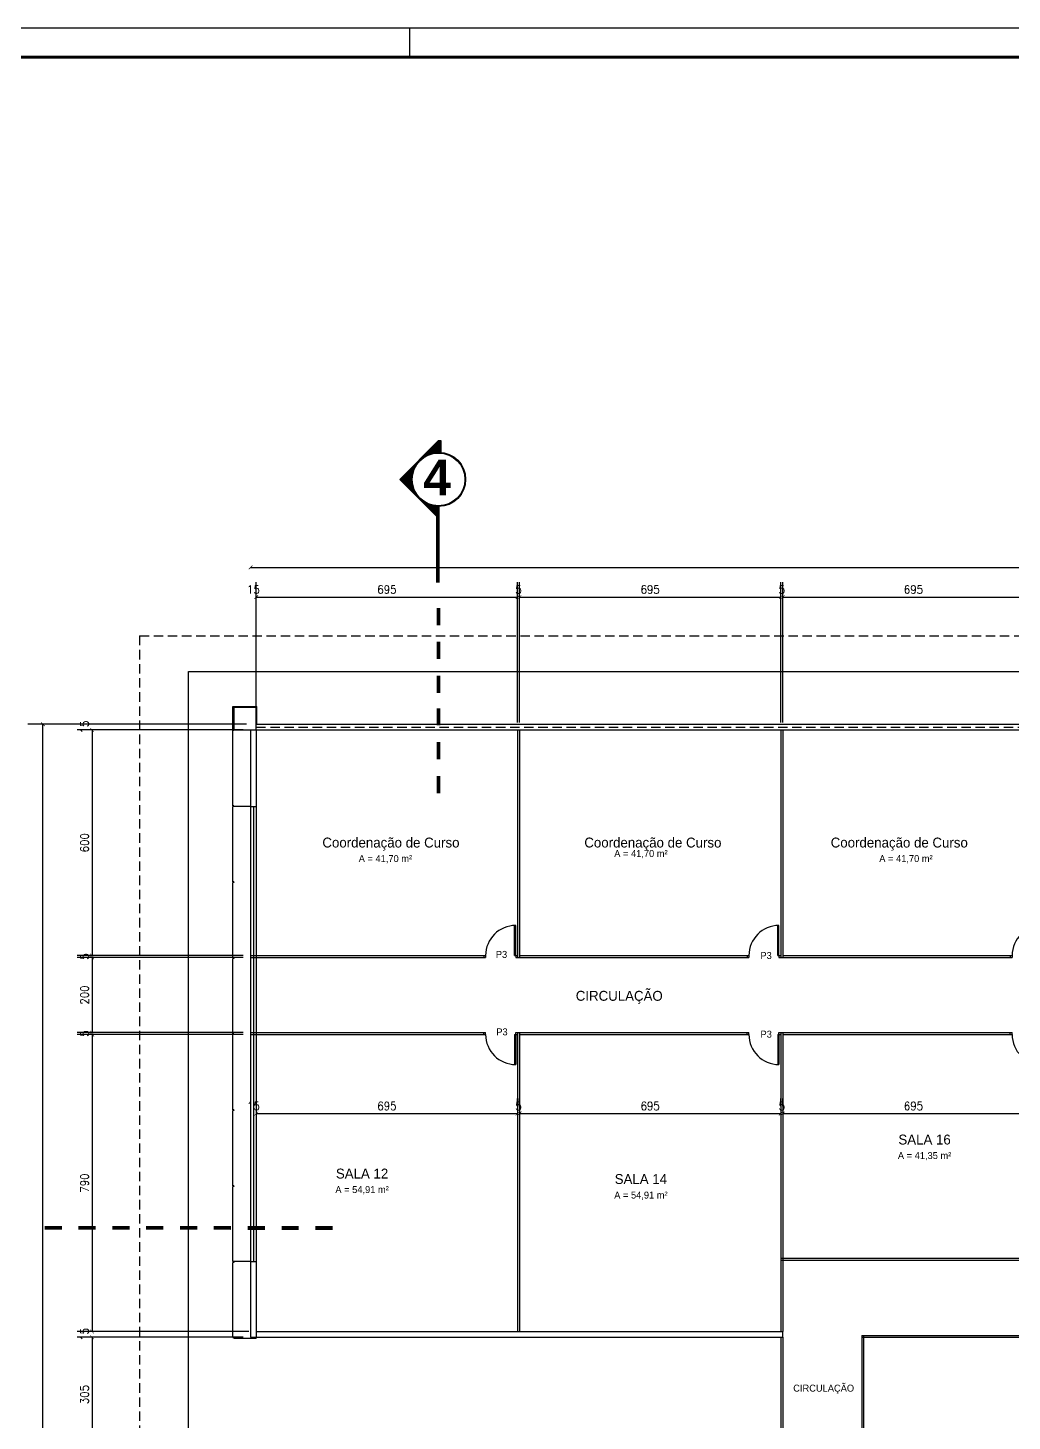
# Model space of a CAD drawing. Extents: x -81 to 244, y 231 to 317.
# Drawn here: x 148.24 to 174.41, y 279.99 to 317.04 of the extents above; entities that cross this region are included whole.
import ezdxf
from ezdxf.enums import TextEntityAlignment as Align

# ---------------------------------------------------------------- set-up
doc = ezdxf.new("R2010")
doc.units = 0
doc.header["$MEASUREMENT"] = 0
doc.header["$PDMODE"] = 3
doc.linetypes.add('HIDDEN', pattern=[0.375, 0.25, -0.125])
doc.layers.get('0').update_dxf_attribs({"linetype": 'CONTINUOUS'})
doc.layers.get('DEFPOINTS').update_dxf_attribs({"linetype": 'CONTINUOUS'})
for name, color, linetype in [('ADI', 9, 'CONTINUOUS'), ('CAR', 5, 'CONTINUOUS'), ('CORTE01', 2, 'CONTINUOUS'), ('CORTE03', 41, 'CONTINUOUS'), ('DIM', 1, 'CONTINUOUS'), ('ESQ', 10, 'CONTINUOUS'), ('EST', 6, 'CONTINUOUS'), ('NOT', 3, 'CONTINUOUS'), ('PAR', 4, 'CONTINUOUS'), ('PBX', 7, 'CONTINUOUS'), ('PISO2', 8, 'CONTINUOUS'), ('TEXTO01', 3, 'CONTINUOUS'), ('VIDRO', 250, 'CONTINUOUS')]:
    doc.layers.add(name, color=color, linetype=linetype)
doc.styles.add('ARQ', font='romans', dxfattribs={"width": 0.9})
doc.styles.add('SANSSERIFBOLD', font='sasb____.pfb')
doc.styles.add('STYLUS', font='stylu.ttf')
doc.dimstyles.get("Standard").update_dxf_attribs({"dimtxt": 0.5, "dimasz": 0.18, "dimexe": 0.18, "dimexo": 0.0625, "dimgap": 0.09, "dimtad": 0, "dimtoh": 1, "dimzin": 0, "dimdsep": 46, "dimtxsty": 'ARQ', "dimcen": 0.09, "dimadec": 0, "dimazin": 0, "dimtfac": 1, "dimtofl": 0, "dimtmove": 2, "dimatfit": 3, "dimfxl": 0, "dimtolj": 1, "dimarcsym": 0})

# ---------------------------------------------------------------- blocks, each defined once
blk = doc.blocks.new('*D347')
at = {"layer": 'DEFPOINTS', "color": 0}
for p in [(154.309, 301.903), (154.159, 298.37), (154.309, 298.52)]:
    blk.add_point(p, dxfattribs=at)
at = {"layer": 'DIM', "color": 1, "lineweight": -2}
blk.add_line((154.309, 298.72), (154.309, 302.303), dxfattribs=at)
at = {"layer": 'DIM', "color": 2, "insert": (154.234, 302.104), "char_height": 0.22, "attachment_point": 5, "style": 'ARQ'}
blk.add_mtext('\\A1;15', dxfattribs=at)
blk = doc.blocks.new('_ARCHTICK')
at = {"color": 0, "linetype": 'ByBlock', "const_width": 0.15}
blk.add_lwpolyline([(-0.5, -0.5), (0.5, 0.5)], dxfattribs=at)
blk = doc.blocks.new('*D348')
at = {"layer": 'DEFPOINTS', "color": 0}
for p in [(161.259, 301.903), (154.309, 298.52), (161.259, 298.37)]:
    blk.add_point(p, dxfattribs=at)
at = {"layer": 'DIM', "color": 1, "lineweight": -2}
for p, q in [((161.259, 298.57), (161.259, 302.303)), ((154.309, 301.903), (161.259, 301.903))]:
    blk.add_line(p, q, dxfattribs=at)
at = {"layer": 'DIM', "color": 1, "lineweight": -2, "xscale": 0.1, "yscale": 0.1, "zscale": 0.1, "rotation": 180}
blk.add_blockref('_ARCHTICK', (154.309, 301.903), dxfattribs=at)
at = {"layer": 'DIM', "color": 1, "lineweight": -2, "xscale": 0.1, "yscale": 0.1, "zscale": 0.1}
blk.add_blockref('_ARCHTICK', (161.259, 301.903), dxfattribs=at)
at = {"layer": 'DIM', "color": 2, "insert": (157.784, 302.104), "char_height": 0.22, "attachment_point": 5, "style": 'ARQ'}
blk.add_mtext('\\A1;695', dxfattribs=at)
blk = doc.blocks.new('*D349')
at = {"layer": 'DEFPOINTS', "color": 0}
for p in [(161.309, 301.903), (161.259, 298.37), (161.309, 298.37)]:
    blk.add_point(p, dxfattribs=at)
at = {"layer": 'DIM', "color": 1, "lineweight": -2}
blk.add_line((161.309, 298.57), (161.309, 302.303), dxfattribs=at)
at = {"layer": 'DIM', "color": 2, "insert": (161.284, 302.104), "char_height": 0.22, "attachment_point": 5, "style": 'ARQ'}
blk.add_mtext('\\A1;5', dxfattribs=at)
blk = doc.blocks.new('*D350')
at = {"layer": 'DEFPOINTS', "color": 0}
for p in [(168.259, 301.903), (161.309, 298.37), (168.259, 298.37)]:
    blk.add_point(p, dxfattribs=at)
at = {"layer": 'DIM', "color": 1, "lineweight": -2}
for p, q in [((168.259, 298.57), (168.259, 302.303)), ((161.309, 301.903), (168.259, 301.903))]:
    blk.add_line(p, q, dxfattribs=at)
at = {"layer": 'DIM', "color": 1, "lineweight": -2, "xscale": 0.1, "yscale": 0.1, "zscale": 0.1, "rotation": 180}
blk.add_blockref('_ARCHTICK', (161.309, 301.903), dxfattribs=at)
at = {"layer": 'DIM', "color": 1, "lineweight": -2, "xscale": 0.1, "yscale": 0.1, "zscale": 0.1}
blk.add_blockref('_ARCHTICK', (168.259, 301.903), dxfattribs=at)
at = {"layer": 'DIM', "color": 2, "insert": (164.784, 302.104), "char_height": 0.22, "attachment_point": 5, "style": 'ARQ'}
blk.add_mtext('\\A1;695', dxfattribs=at)
blk = doc.blocks.new('*D351')
at = {"layer": 'DEFPOINTS', "color": 0}
for p in [(168.309, 301.903), (168.259, 298.37), (168.309, 298.37)]:
    blk.add_point(p, dxfattribs=at)
at = {"layer": 'DIM', "color": 1, "lineweight": -2}
blk.add_line((168.309, 298.57), (168.309, 302.303), dxfattribs=at)
at = {"layer": 'DIM', "color": 2, "insert": (168.284, 302.104), "char_height": 0.22, "attachment_point": 5, "style": 'ARQ'}
blk.add_mtext('\\A1;5', dxfattribs=at)
blk = doc.blocks.new('*D352')
at = {"layer": 'DEFPOINTS', "color": 0}
for p in [(175.259, 301.903), (168.309, 298.37), (175.259, 298.37)]:
    blk.add_point(p, dxfattribs=at)
at = {"layer": 'DIM', "color": 1, "lineweight": -2}
for p, q in [((175.259, 298.57), (175.259, 302.303)), ((168.309, 301.903), (175.259, 301.903))]:
    blk.add_line(p, q, dxfattribs=at)
at = {"layer": 'DIM', "color": 1, "lineweight": -2, "xscale": 0.1, "yscale": 0.1, "zscale": 0.1, "rotation": 180}
blk.add_blockref('_ARCHTICK', (168.309, 301.903), dxfattribs=at)
at = {"layer": 'DIM', "color": 1, "lineweight": -2, "xscale": 0.1, "yscale": 0.1, "zscale": 0.1}
blk.add_blockref('_ARCHTICK', (175.259, 301.903), dxfattribs=at)
at = {"layer": 'DIM', "color": 2, "insert": (171.784, 302.104), "char_height": 0.22, "attachment_point": 5, "style": 'ARQ'}
blk.add_mtext('\\A1;695', dxfattribs=at)
blk = doc.blocks.new('*D366')
at = {"layer": 'DEFPOINTS', "color": 0}
for p in [(216.859, 302.69), (154.159, 298.37), (216.859, 298.37)]:
    blk.add_point(p, dxfattribs=at)
at = {"layer": 'DIM', "color": 1, "lineweight": -2}
for p, q in [((216.859, 298.57), (216.859, 303.09)), ((154.159, 302.69), (216.859, 302.69))]:
    blk.add_line(p, q, dxfattribs=at)
at = {"layer": 'DIM', "color": 1, "lineweight": -2, "xscale": 0.1, "yscale": 0.1, "zscale": 0.1, "rotation": 180}
blk.add_blockref('_ARCHTICK', (154.159, 302.69), dxfattribs=at)
at = {"layer": 'DIM', "color": 1, "lineweight": -2, "xscale": 0.1, "yscale": 0.1, "zscale": 0.1}
blk.add_blockref('_ARCHTICK', (216.859, 302.69), dxfattribs=at)
at = {"layer": 'DIM', "color": 2, "insert": (185.509, 302.891), "char_height": 0.22, "attachment_point": 5, "style": 'ARQ'}
blk.add_mtext('\\A1;6270', dxfattribs=at)
blk = doc.blocks.new('*D367')
at = {"layer": 'DEFPOINTS', "color": 0}
for p in [(149.945, 298.37), (154.159, 298.37), (154.309, 298.52)]:
    blk.add_point(p, dxfattribs=at)
at = {"layer": 'DIM', "color": 1, "lineweight": -2}
blk.add_line((153.959, 298.37), (149.545, 298.37), dxfattribs=at)
at = {"layer": 'DIM', "color": 2, "insert": (149.744, 298.445), "char_height": 0.22, "attachment_point": 5, "rotation": 90, "style": 'ARQ'}
blk.add_mtext('\\A1;15', dxfattribs=at)
blk = doc.blocks.new('*D368')
at = {"layer": 'DEFPOINTS', "color": 0}
for p in [(154.159, 282.22), (149.945, 279.17), (154.159, 279.17)]:
    blk.add_point(p, dxfattribs=at)
at = {"layer": 'DIM', "color": 1, "lineweight": -2}
for p, q in [((149.945, 282.22), (149.945, 279.17)), ((153.959, 279.17), (149.545, 279.17))]:
    blk.add_line(p, q, dxfattribs=at)
at = {"layer": 'DIM', "color": 1, "lineweight": -2, "xscale": 0.1, "yscale": 0.1, "zscale": 0.1}
for p, rotation in [((149.945, 282.22), 90), ((149.945, 279.17), 270)]:
    blk.add_blockref('_ARCHTICK', p, dxfattribs=dict(at, rotation=rotation))
at = {"layer": 'DIM', "color": 2, "insert": (149.744, 280.695), "char_height": 0.22, "attachment_point": 5, "rotation": 90, "style": 'ARQ'}
blk.add_mtext('\\A1;305', dxfattribs=at)
blk = doc.blocks.new('*D384')
at = {"layer": 'DEFPOINTS', "color": 0}
for p in [(148.637, 298.52), (154.246, 298.52), (154.309, 238.82)]:
    blk.add_point(p, dxfattribs=at)
at = {"layer": 'DIM', "color": 1, "lineweight": -2}
for p, q in [((154.046, 298.52), (148.237, 298.52)), ((148.637, 238.82), (148.637, 298.52))]:
    blk.add_line(p, q, dxfattribs=at)
at = {"layer": 'DIM', "color": 1, "lineweight": -2, "xscale": 0.1, "yscale": 0.1, "zscale": 0.1}
for p, rotation in [((148.637, 298.52), 90), ((148.637, 238.82), 270)]:
    blk.add_blockref('_ARCHTICK', p, dxfattribs=dict(at, rotation=rotation))
at = {"layer": 'DIM', "color": 2, "insert": (148.436, 268.67), "char_height": 0.22, "attachment_point": 5, "rotation": 90, "style": 'ARQ'}
blk.add_mtext('\\A1;5970', dxfattribs=at)
blk = doc.blocks.new('*D426')
at = {"layer": 'DEFPOINTS', "color": 0}
for p in [(154.159, 298.37), (149.945, 292.37), (154.159, 292.37)]:
    blk.add_point(p, dxfattribs=at)
at = {"layer": 'DIM', "color": 1, "lineweight": -2}
for p, q in [((149.945, 298.37), (149.945, 292.37)), ((153.959, 292.37), (149.545, 292.37))]:
    blk.add_line(p, q, dxfattribs=at)
at = {"layer": 'DIM', "color": 1, "lineweight": -2, "xscale": 0.1, "yscale": 0.1, "zscale": 0.1}
for p, rotation in [((149.945, 298.37), 90), ((149.945, 292.37), 270)]:
    blk.add_blockref('_ARCHTICK', p, dxfattribs=dict(at, rotation=rotation))
at = {"layer": 'DIM', "color": 2, "insert": (149.744, 295.37), "char_height": 0.22, "attachment_point": 5, "rotation": 90, "style": 'ARQ'}
blk.add_mtext('\\A1;600', dxfattribs=at)
blk = doc.blocks.new('*D427')
at = {"layer": 'DEFPOINTS', "color": 0}
for p in [(149.945, 292.32), (154.159, 292.37), (154.159, 292.32)]:
    blk.add_point(p, dxfattribs=at)
at = {"layer": 'DIM', "color": 1, "lineweight": -2}
blk.add_line((153.959, 292.32), (149.545, 292.32), dxfattribs=at)
at = {"layer": 'DIM', "color": 2, "insert": (149.744, 292.345), "char_height": 0.22, "attachment_point": 5, "rotation": 90, "style": 'ARQ'}
blk.add_mtext('\\A1;5', dxfattribs=at)
blk = doc.blocks.new('*D428')
at = {"layer": 'DEFPOINTS', "color": 0}
for p in [(154.159, 292.32), (149.945, 290.32), (154.159, 290.32)]:
    blk.add_point(p, dxfattribs=at)
at = {"layer": 'DIM', "color": 1, "lineweight": -2}
for p, q in [((149.945, 292.32), (149.945, 290.32)), ((153.959, 290.32), (149.545, 290.32))]:
    blk.add_line(p, q, dxfattribs=at)
at = {"layer": 'DIM', "color": 1, "lineweight": -2, "xscale": 0.1, "yscale": 0.1, "zscale": 0.1}
for p, rotation in [((149.945, 292.32), 90), ((149.945, 290.32), 270)]:
    blk.add_blockref('_ARCHTICK', p, dxfattribs=dict(at, rotation=rotation))
at = {"layer": 'DIM', "color": 2, "insert": (149.744, 291.32), "char_height": 0.22, "attachment_point": 5, "rotation": 90, "style": 'ARQ'}
blk.add_mtext('\\A1;200', dxfattribs=at)
blk = doc.blocks.new('*D429')
at = {"layer": 'DEFPOINTS', "color": 0}
for p in [(149.945, 290.27), (154.159, 290.32), (154.159, 290.27)]:
    blk.add_point(p, dxfattribs=at)
at = {"layer": 'DIM', "color": 1, "lineweight": -2}
blk.add_line((153.959, 290.27), (149.545, 290.27), dxfattribs=at)
at = {"layer": 'DIM', "color": 2, "insert": (149.744, 290.295), "char_height": 0.22, "attachment_point": 5, "rotation": 90, "style": 'ARQ'}
blk.add_mtext('\\A1;5', dxfattribs=at)
blk = doc.blocks.new('*D430')
at = {"layer": 'DEFPOINTS', "color": 0}
for p in [(154.159, 290.27), (149.945, 282.37), (154.309, 282.37)]:
    blk.add_point(p, dxfattribs=at)
at = {"layer": 'DIM', "color": 1, "lineweight": -2}
for p, q in [((149.945, 290.27), (149.945, 282.37)), ((154.109, 282.37), (149.545, 282.37))]:
    blk.add_line(p, q, dxfattribs=at)
at = {"layer": 'DIM', "color": 1, "lineweight": -2, "xscale": 0.1, "yscale": 0.1, "zscale": 0.1}
for p, rotation in [((149.945, 290.27), 90), ((149.945, 282.37), 270)]:
    blk.add_blockref('_ARCHTICK', p, dxfattribs=dict(at, rotation=rotation))
at = {"layer": 'DIM', "color": 2, "insert": (149.744, 286.32), "char_height": 0.22, "attachment_point": 5, "rotation": 90, "style": 'ARQ'}
blk.add_mtext('\\A1;790', dxfattribs=at)
blk = doc.blocks.new('*D431')
at = {"layer": 'DEFPOINTS', "color": 0}
for p in [(154.309, 282.37), (149.945, 282.22), (154.159, 282.22)]:
    blk.add_point(p, dxfattribs=at)
at = {"layer": 'DIM', "color": 1, "lineweight": -2}
blk.add_line((153.959, 282.22), (149.545, 282.22), dxfattribs=at)
at = {"layer": 'DIM', "color": 2, "insert": (149.744, 282.295), "char_height": 0.22, "attachment_point": 5, "rotation": 90, "style": 'ARQ'}
blk.add_mtext('\\A1;15', dxfattribs=at)
blk = doc.blocks.new('*D463')
at = {"layer": 'DEFPOINTS', "color": 0}
for p in [(154.159, 288.284), (154.309, 288.284), (154.309, 288.169)]:
    blk.add_point(p, dxfattribs=at)
at = {"layer": 'DIM', "color": 1, "lineweight": -2}
blk.add_line((154.309, 288.084), (154.309, 287.769), dxfattribs=at)
at = {"layer": 'DIM', "color": 2, "insert": (154.234, 288.37), "char_height": 0.22, "attachment_point": 5, "style": 'ARQ'}
blk.add_mtext('\\A1;15', dxfattribs=at)
blk = doc.blocks.new('*D464')
at = {"layer": 'DEFPOINTS', "color": 0}
for p in [(154.309, 288.284), (161.259, 288.169), (161.259, 288.169)]:
    blk.add_point(p, dxfattribs=at)
at = {"layer": 'DIM', "color": 1, "lineweight": -2}
for p, q in [((161.259, 288.369), (161.259, 288.569)), ((154.309, 288.169), (161.259, 288.169))]:
    blk.add_line(p, q, dxfattribs=at)
at = {"layer": 'DIM', "color": 1, "lineweight": -2, "xscale": 0.1, "yscale": 0.1, "zscale": 0.1, "rotation": 180}
blk.add_blockref('_ARCHTICK', (154.309, 288.169), dxfattribs=at)
at = {"layer": 'DIM', "color": 1, "lineweight": -2, "xscale": 0.1, "yscale": 0.1, "zscale": 0.1}
blk.add_blockref('_ARCHTICK', (161.259, 288.169), dxfattribs=at)
at = {"layer": 'DIM', "color": 2, "insert": (157.784, 288.37), "char_height": 0.22, "attachment_point": 5, "style": 'ARQ'}
blk.add_mtext('\\A1;695', dxfattribs=at)
blk = doc.blocks.new('*D465')
at = {"layer": 'DEFPOINTS', "color": 0}
for p in [(161.259, 288.169), (161.309, 288.169), (161.309, 288.169)]:
    blk.add_point(p, dxfattribs=at)
at = {"layer": 'DIM', "color": 1, "lineweight": -2}
blk.add_line((161.309, 288.369), (161.309, 288.569), dxfattribs=at)
at = {"layer": 'DIM', "color": 2, "insert": (161.284, 288.37), "char_height": 0.22, "attachment_point": 5, "style": 'ARQ'}
blk.add_mtext('\\A1;5', dxfattribs=at)
blk = doc.blocks.new('*D466')
at = {"layer": 'DEFPOINTS', "color": 0}
for p in [(161.309, 288.169), (168.259, 288.169), (168.259, 288.169)]:
    blk.add_point(p, dxfattribs=at)
at = {"layer": 'DIM', "color": 1, "lineweight": -2}
for p, q in [((168.259, 288.369), (168.259, 288.569)), ((161.309, 288.169), (168.259, 288.169))]:
    blk.add_line(p, q, dxfattribs=at)
at = {"layer": 'DIM', "color": 1, "lineweight": -2, "xscale": 0.1, "yscale": 0.1, "zscale": 0.1, "rotation": 180}
blk.add_blockref('_ARCHTICK', (161.309, 288.169), dxfattribs=at)
at = {"layer": 'DIM', "color": 1, "lineweight": -2, "xscale": 0.1, "yscale": 0.1, "zscale": 0.1}
blk.add_blockref('_ARCHTICK', (168.259, 288.169), dxfattribs=at)
at = {"layer": 'DIM', "color": 2, "insert": (164.784, 288.37), "char_height": 0.22, "attachment_point": 5, "style": 'ARQ'}
blk.add_mtext('\\A1;695', dxfattribs=at)
blk = doc.blocks.new('*D467')
at = {"layer": 'DEFPOINTS', "color": 0}
for p in [(168.259, 288.169), (168.309, 288.169), (168.309, 288.169)]:
    blk.add_point(p, dxfattribs=at)
at = {"layer": 'DIM', "color": 1, "lineweight": -2}
blk.add_line((168.309, 288.369), (168.309, 288.569), dxfattribs=at)
at = {"layer": 'DIM', "color": 2, "insert": (168.284, 288.37), "char_height": 0.22, "attachment_point": 5, "style": 'ARQ'}
blk.add_mtext('\\A1;5', dxfattribs=at)
blk = doc.blocks.new('*D468')
at = {"layer": 'DEFPOINTS', "color": 0}
for p in [(168.309, 288.169), (175.259, 288.169), (175.259, 288.169)]:
    blk.add_point(p, dxfattribs=at)
at = {"layer": 'DIM', "color": 1, "lineweight": -2}
for p, q in [((175.259, 288.369), (175.259, 288.569)), ((168.309, 288.169), (175.259, 288.169))]:
    blk.add_line(p, q, dxfattribs=at)
at = {"layer": 'DIM', "color": 1, "lineweight": -2, "xscale": 0.1, "yscale": 0.1, "zscale": 0.1, "rotation": 180}
blk.add_blockref('_ARCHTICK', (168.309, 288.169), dxfattribs=at)
at = {"layer": 'DIM', "color": 1, "lineweight": -2, "xscale": 0.1, "yscale": 0.1, "zscale": 0.1}
blk.add_blockref('_ARCHTICK', (175.259, 288.169), dxfattribs=at)
at = {"layer": 'DIM', "color": 2, "insert": (171.784, 288.37), "char_height": 0.22, "attachment_point": 5, "style": 'ARQ'}
blk.add_mtext('\\A1;695', dxfattribs=at)

msp = doc.modelspace()

# ---------------------------------------------------------------- linework, layer by layer
at = {"layer": 'ADI', "color": 5}
msp.add_line((124.569, 317.038), (244.028, 317.038), dxfattribs=at)
at = {"layer": 'CAR', "color": 2}
msp.add_line((158.396, 316.259), (158.396, 317.038), dxfattribs=at)
at = {"layer": 'CORTE01'}
for p, q in [((159.158, 306.062), (158.127, 305.032)), ((159.158, 306.05), (158.139, 305.032)), ((159.131, 306.023), (159.131, 305.751)), ((159.14, 306.032), (159.14, 305.751)), ((159.149, 306.041), (159.149, 305.751)), ((159.158, 306.062), (159.158, 305.733)), ((159.167, 306.062), (159.167, 305.733)), ((159.176, 306.062), (159.176, 305.733)), ((159.185, 306.062), (159.185, 305.733)), ((159.194, 306.062), (159.194, 305.732)), ((159.203, 306.062), (159.203, 305.732)), ((159.212, 306.062), (159.212, 305.731)), ((159.221, 306.062), (159.221, 305.73)), ((158.762, 305.654), (158.762, 305.633)), ((158.771, 305.663), (158.771, 305.639)), ((158.78, 305.672), (158.78, 305.644)), ((158.789, 305.681), (158.789, 305.65)), ((158.798, 305.69), (158.798, 305.655)), ((158.807, 305.699), (158.807, 305.66)), ((158.816, 305.708), (158.816, 305.665)), ((158.825, 305.717), (158.825, 305.67)), ((158.834, 305.726), (158.834, 305.674)), ((158.843, 305.735), (158.843, 305.679)), ((158.852, 305.744), (158.852, 305.683)), ((158.861, 305.753), (158.861, 305.687)), ((158.87, 305.762), (158.87, 305.691)), ((158.879, 305.771), (158.879, 305.695)), ((158.888, 305.78), (158.888, 305.699)), ((158.897, 305.789), (158.897, 305.702)), ((158.906, 305.798), (158.906, 305.706)), ((158.915, 305.807), (158.915, 305.709)), ((158.924, 305.816), (158.924, 305.712)), ((158.933, 305.825), (158.933, 305.715)), ((158.942, 305.834), (158.942, 305.718)), ((158.951, 305.843), (158.951, 305.721)), ((158.96, 305.852), (158.96, 305.724)), ((158.969, 305.861), (158.969, 305.726)), ((158.978, 305.87), (158.978, 305.728)), ((158.987, 305.879), (158.987, 305.731)), ((158.996, 305.888), (158.996, 305.733)), ((159.005, 305.897), (159.005, 305.735)), ((159.014, 305.906), (159.014, 305.737)), ((159.023, 305.915), (159.023, 305.739)), ((159.032, 305.924), (159.032, 305.74)), ((159.041, 305.933), (159.041, 305.742)), ((159.05, 305.942), (159.05, 305.743)), ((159.059, 305.951), (159.059, 305.744)), ((159.068, 305.96), (159.068, 305.746)), ((159.077, 305.969), (159.077, 305.747)), ((159.086, 305.978), (159.086, 305.748)), ((159.095, 305.987), (159.095, 305.749)), ((159.104, 305.996), (159.104, 305.749)), ((159.113, 306.005), (159.113, 305.75)), ((159.122, 306.014), (159.122, 305.75)), ((158.393, 305.285), (158.392, 304.778)), ((158.402, 305.294), (158.401, 304.769)), ((158.411, 305.303), (158.41, 304.76)), ((158.42, 305.312), (158.419, 304.751)), ((158.429, 305.321), (158.428, 304.742)), ((158.438, 305.33), (158.437, 304.733)), ((158.447, 305.339), (158.447, 305.145)), ((158.456, 305.348), (158.456, 305.191)), ((158.465, 305.357), (158.465, 305.227)), ((158.474, 305.366), (158.474, 305.256)), ((158.483, 305.375), (158.483, 305.282)), ((158.492, 305.384), (158.492, 305.305)), ((158.501, 305.393), (158.501, 305.326)), ((158.51, 305.402), (158.51, 305.345)), ((158.519, 305.411), (158.519, 305.363)), ((158.528, 305.42), (158.528, 305.38)), ((158.537, 305.429), (158.537, 305.396)), ((158.546, 305.438), (158.546, 305.411)), ((158.555, 305.447), (158.555, 305.425)), ((158.564, 305.456), (158.564, 305.438)), ((158.573, 305.465), (158.573, 305.451)), ((158.582, 305.474), (158.582, 305.463)), ((158.591, 305.483), (158.591, 305.475)), ((158.6, 305.492), (158.6, 305.486)), ((158.609, 305.501), (158.609, 305.497)), ((158.618, 305.51), (158.618, 305.508)), ((158.627, 305.519), (158.627, 305.518)), ((158.636, 305.528), (158.636, 305.527)), ((158.645, 305.537), (158.645, 305.537)), ((158.654, 305.546), (158.654, 305.546)), ((158.663, 305.555), (158.663, 305.554)), ((158.672, 305.564), (158.672, 305.563)), ((158.681, 305.573), (158.681, 305.571)), ((158.69, 305.582), (158.69, 305.579)), ((158.699, 305.591), (158.699, 305.586)), ((158.708, 305.6), (158.708, 305.593)), ((158.717, 305.609), (158.717, 305.601)), ((158.726, 305.618), (158.726, 305.607)), ((158.735, 305.627), (158.735, 305.614)), ((158.744, 305.636), (158.744, 305.62)), ((158.753, 305.645), (158.753, 305.627)), ((159.157, 304), (158.127, 305.032)), ((159.157, 304.013), (158.139, 305.032)), ((158.14, 305.033), (158.14, 305.03)), ((158.149, 305.042), (158.149, 305.021)), ((158.158, 305.051), (158.158, 305.012)), ((158.167, 305.06), (158.167, 305.003)), ((158.176, 305.069), (158.176, 304.994)), ((158.185, 305.078), (158.185, 304.985)), ((158.195, 305.087), (158.194, 304.976)), ((158.204, 305.096), (158.203, 304.967)), ((158.213, 305.105), (158.212, 304.958)), ((158.222, 305.114), (158.221, 304.949)), ((158.231, 305.123), (158.23, 304.94)), ((158.24, 305.132), (158.239, 304.931)), ((158.249, 305.141), (158.248, 304.922)), ((158.258, 305.15), (158.257, 304.913)), ((158.267, 305.159), (158.266, 304.904)), ((158.276, 305.168), (158.275, 304.895)), ((158.285, 305.177), (158.284, 304.886)), ((158.294, 305.186), (158.293, 304.877)), ((158.303, 305.195), (158.302, 304.868)), ((158.312, 305.204), (158.311, 304.859)), ((158.321, 305.213), (158.32, 304.85)), ((158.33, 305.222), (158.329, 304.841)), ((158.339, 305.231), (158.338, 304.832)), ((158.348, 305.24), (158.347, 304.823)), ((158.357, 305.249), (158.356, 304.814)), ((158.366, 305.258), (158.365, 304.805)), ((158.375, 305.267), (158.374, 304.796)), ((158.384, 305.276), (158.383, 304.787)), ((158.446, 304.918), (158.446, 304.724)), ((158.455, 304.871), (158.455, 304.715)), ((158.464, 304.836), (158.464, 304.706)), ((158.473, 304.807), (158.473, 304.697)), ((158.482, 304.781), (158.482, 304.688)), ((158.491, 304.758), (158.491, 304.679)), ((158.5, 304.737), (158.5, 304.67)), ((158.509, 304.718), (158.509, 304.661)), ((158.518, 304.7), (158.518, 304.652)), ((158.527, 304.683), (158.527, 304.643)), ((158.536, 304.667), (158.536, 304.634)), ((158.545, 304.652), (158.545, 304.625)), ((158.554, 304.638), (158.554, 304.616)), ((158.563, 304.625), (158.563, 304.607)), ((158.572, 304.612), (158.572, 304.598)), ((158.581, 304.599), (158.581, 304.589)), ((158.59, 304.588), (158.59, 304.58)), ((158.599, 304.576), (158.599, 304.571)), ((158.608, 304.566), (158.608, 304.562)), ((158.617, 304.555), (158.617, 304.553)), ((158.626, 304.545), (158.626, 304.544)), ((158.635, 304.536), (158.635, 304.535)), ((158.644, 304.526), (158.644, 304.526)), ((158.653, 304.517), (158.653, 304.517)), ((158.662, 304.509), (158.662, 304.508)), ((158.671, 304.5), (158.671, 304.499)), ((158.68, 304.492), (158.68, 304.49)), ((158.689, 304.484), (158.689, 304.481)), ((158.698, 304.477), (158.698, 304.472)), ((158.707, 304.469), (158.707, 304.463)), ((158.716, 304.462), (158.716, 304.454)), ((158.725, 304.455), (158.725, 304.445)), ((158.734, 304.449), (158.734, 304.436)), ((158.743, 304.442), (158.743, 304.427)), ((158.752, 304.436), (158.752, 304.418)), ((158.761, 304.43), (158.761, 304.409)), ((158.77, 304.424), (158.77, 304.4)), ((158.779, 304.419), (158.779, 304.391)), ((158.788, 304.413), (158.788, 304.382)), ((158.797, 304.408), (158.797, 304.373)), ((158.806, 304.403), (158.806, 304.364)), ((158.815, 304.398), (158.815, 304.355)), ((158.824, 304.393), (158.824, 304.346)), ((158.833, 304.388), (158.833, 304.337)), ((158.842, 304.384), (158.842, 304.328)), ((158.851, 304.38), (158.851, 304.319)), ((158.86, 304.375), (158.86, 304.31)), ((158.869, 304.371), (158.869, 304.301)), ((158.878, 304.368), (158.878, 304.292)), ((158.887, 304.364), (158.887, 304.283)), ((158.896, 304.36), (158.896, 304.274)), ((158.905, 304.357), (158.905, 304.265)), ((158.914, 304.354), (158.914, 304.256)), ((158.923, 304.35), (158.923, 304.247)), ((158.932, 304.347), (158.932, 304.238)), ((158.941, 304.344), (158.941, 304.229)), ((158.95, 304.342), (158.95, 304.22)), ((158.959, 304.339), (158.959, 304.211)), ((158.968, 304.337), (158.968, 304.202)), ((158.977, 304.334), (158.977, 304.193)), ((158.986, 304.332), (158.986, 304.184)), ((158.995, 304.33), (158.995, 304.175)), ((159.004, 304.328), (159.004, 304.166)), ((159.013, 304.326), (159.013, 304.157)), ((159.022, 304.324), (159.022, 304.148)), ((159.031, 304.322), (159.031, 304.139)), ((159.04, 304.321), (159.04, 304.13)), ((159.049, 304.319), (159.049, 304.121)), ((159.058, 304.318), (159.058, 304.112)), ((159.067, 304.317), (159.067, 304.103)), ((159.076, 304.316), (159.076, 304.094)), ((159.085, 304.315), (159.085, 304.085)), ((159.094, 304.314), (159.094, 304.076)), ((159.103, 304.329), (159.104, 302.291)), ((159.103, 304.313), (159.103, 304.067)), ((159.112, 304.329), (159.113, 302.291)), ((159.112, 304.313), (159.112, 304.058)), ((159.121, 304.33), (159.122, 302.291)), ((159.121, 304.312), (159.121, 304.049)), ((159.13, 304.33), (159.131, 302.291)), ((159.13, 304.312), (159.13, 304.04)), ((159.139, 304.33), (159.14, 302.291)), ((159.139, 304.311), (159.139, 304.031)), ((159.148, 304.331), (159.149, 302.291)), ((159.148, 304.311), (159.148, 304.022)), ((159.157, 304.331), (159.158, 302.291)), ((159.157, 304.311), (159.157, 304)), ((159.166, 304.332), (159.167, 302.291)), ((159.129, 301.158), (159.129, 301.608)), ((159.138, 301.158), (159.138, 301.608)), ((159.147, 301.158), (159.147, 301.608)), ((159.156, 301.158), (159.156, 301.608)), ((159.165, 301.158), (159.165, 301.608)), ((159.174, 301.158), (159.174, 301.608)), ((159.183, 301.158), (159.183, 301.608)), ((159.192, 301.158), (159.192, 301.608)), ((159.129, 300.258), (159.129, 300.708)), ((159.138, 300.258), (159.138, 300.708)), ((159.147, 300.258), (159.147, 300.708)), ((159.156, 300.258), (159.156, 300.708)), ((159.165, 300.258), (159.165, 300.708)), ((159.174, 300.258), (159.174, 300.708)), ((159.183, 300.258), (159.183, 300.708)), ((159.192, 300.258), (159.192, 300.708)), ((159.128, 299.358), (159.129, 299.808)), ((159.137, 299.358), (159.138, 299.808)), ((159.146, 299.358), (159.147, 299.808)), ((159.155, 299.358), (159.156, 299.808)), ((159.164, 299.358), (159.165, 299.808)), ((159.173, 299.358), (159.174, 299.808)), ((159.182, 299.358), (159.183, 299.808)), ((159.191, 299.358), (159.192, 299.808)), ((159.129, 298.492), (159.129, 298.942)), ((159.138, 298.492), (159.138, 298.942)), ((159.147, 298.492), (159.147, 298.942)), ((159.156, 298.492), (159.156, 298.942)), ((159.165, 298.492), (159.165, 298.942)), ((159.174, 298.492), (159.174, 298.942)), ((159.183, 298.492), (159.183, 298.942)), ((159.192, 298.492), (159.192, 298.942)), ((159.129, 297.592), (159.129, 298.042)), ((159.138, 297.592), (159.138, 298.042)), ((159.147, 297.592), (159.147, 298.042)), ((159.156, 297.592), (159.156, 298.042)), ((159.165, 297.592), (159.165, 298.042)), ((159.174, 297.592), (159.174, 298.042)), ((159.183, 297.592), (159.183, 298.042)), ((159.192, 297.592), (159.192, 298.042)), ((159.128, 296.692), (159.129, 297.142)), ((159.137, 296.692), (159.138, 297.142)), ((159.146, 296.692), (159.147, 297.142)), ((159.155, 296.692), (159.156, 297.142)), ((159.164, 296.692), (159.165, 297.142)), ((159.173, 296.692), (159.174, 297.142)), ((159.182, 296.692), (159.183, 297.142)), ((159.191, 296.692), (159.192, 297.142)), ((148.685, 285.163), (149.135, 285.163)), ((148.685, 285.154), (149.135, 285.154)), ((148.685, 285.145), (149.135, 285.145)), ((148.685, 285.136), (149.135, 285.136)), ((148.685, 285.127), (149.135, 285.127)), ((148.685, 285.118), (149.135, 285.118)), ((148.685, 285.109), (149.135, 285.109)), ((148.685, 285.1), (149.135, 285.1)), ((149.585, 285.163), (150.035, 285.163)), ((149.585, 285.154), (150.035, 285.154)), ((149.585, 285.145), (150.035, 285.145)), ((149.585, 285.136), (150.035, 285.136)), ((149.585, 285.127), (150.035, 285.127)), ((149.585, 285.118), (150.035, 285.118)), ((149.585, 285.109), (150.035, 285.109)), ((149.585, 285.1), (150.035, 285.1)), ((150.485, 285.162), (150.935, 285.162)), ((150.485, 285.153), (150.935, 285.153)), ((150.485, 285.144), (150.935, 285.144)), ((150.485, 285.135), (150.935, 285.135)), ((150.485, 285.126), (150.935, 285.126)), ((150.485, 285.117), (150.935, 285.117)), ((150.485, 285.108), (150.935, 285.108)), ((150.485, 285.099), (150.935, 285.099)), ((151.385, 285.162), (151.835, 285.162)), ((151.385, 285.153), (151.835, 285.153)), ((151.385, 285.144), (151.835, 285.144)), ((151.385, 285.135), (151.835, 285.135)), ((151.385, 285.126), (151.835, 285.126)), ((151.385, 285.117), (151.835, 285.117)), ((151.385, 285.108), (151.835, 285.108)), ((151.385, 285.099), (151.835, 285.099)), ((152.285, 285.162), (152.735, 285.162)), ((152.285, 285.153), (152.735, 285.153)), ((152.285, 285.144), (152.735, 285.144)), ((152.285, 285.135), (152.735, 285.135)), ((152.285, 285.126), (152.735, 285.126)), ((152.285, 285.117), (152.735, 285.117)), ((152.285, 285.108), (152.735, 285.108)), ((152.285, 285.099), (152.735, 285.099)), ((153.185, 285.162), (153.635, 285.161)), ((153.185, 285.153), (153.635, 285.152)), ((153.185, 285.144), (153.635, 285.143)), ((153.185, 285.135), (153.635, 285.134)), ((153.185, 285.126), (153.635, 285.125)), ((153.185, 285.117), (153.635, 285.116)), ((153.185, 285.108), (153.635, 285.107)), ((153.185, 285.099), (153.635, 285.098)), ((154.085, 285.161), (154.535, 285.161)), ((154.085, 285.152), (154.535, 285.152)), ((154.085, 285.143), (154.535, 285.143)), ((154.085, 285.134), (154.535, 285.134)), ((154.085, 285.125), (154.535, 285.125)), ((154.085, 285.116), (154.535, 285.116)), ((154.085, 285.107), (154.535, 285.107)), ((154.085, 285.098), (154.535, 285.098)), ((154.985, 285.161), (155.435, 285.161)), ((154.985, 285.152), (155.435, 285.152)), ((154.985, 285.143), (155.435, 285.143)), ((154.985, 285.134), (155.435, 285.134)), ((154.985, 285.125), (155.435, 285.125)), ((154.985, 285.116), (155.435, 285.116)), ((154.985, 285.107), (155.435, 285.107)), ((154.985, 285.098), (155.435, 285.098)), ((155.885, 285.161), (156.335, 285.161)), ((155.885, 285.152), (156.335, 285.152)), ((155.885, 285.143), (156.335, 285.143)), ((155.885, 285.134), (156.335, 285.134)), ((155.885, 285.125), (156.335, 285.125)), ((155.885, 285.116), (156.335, 285.116)), ((155.885, 285.107), (156.335, 285.107)), ((155.885, 285.098), (156.335, 285.098))]:
    msp.add_line(p, q, dxfattribs=at)
for radius in [0.72, 0.711, 0.702]:
    msp.add_circle((159.157, 305.031), radius, dxfattribs=at)
at = {"layer": 'CORTE03'}
msp.add_line((159.158, 306.062), (159.221, 306.062), dxfattribs=at)
at = {"layer": 'DIM'}
for p, q in [((153.689, 298.99), (154.329, 298.99)), ((153.689, 298.37), (153.689, 298.99)), ((154.329, 298.52), (154.329, 298.99)), ((153.709, 298.37), (153.689, 298.37)), ((153.709, 298.35), (153.689, 298.35)), ((153.689, 296.35), (153.689, 298.35)), ((153.709, 298.37), (153.709, 298.35)), ((153.709, 296.35), (153.689, 296.35)), ((153.689, 294.33), (153.689, 296.33)), ((153.709, 296.33), (153.689, 296.33)), ((153.709, 296.35), (153.709, 296.33)), ((154.159, 296.33), (153.709, 296.33)), ((154.234, 296.33), (154.234, 284.23)), ((153.709, 294.33), (153.689, 294.33)), ((153.709, 294.31), (153.689, 294.31)), ((153.689, 292.31), (153.689, 294.31)), ((153.709, 294.33), (153.709, 294.31)), ((153.709, 292.31), (153.689, 292.31)), ((153.709, 292.29), (153.689, 292.29)), ((153.689, 290.29), (153.689, 292.29)), ((153.709, 292.31), (153.709, 292.29)), ((153.709, 290.29), (153.689, 290.29)), ((153.709, 290.27), (153.689, 290.27)), ((153.689, 288.27), (153.689, 290.27)), ((153.709, 290.29), (153.709, 290.27)), ((153.709, 288.27), (153.689, 288.27)), ((153.709, 288.25), (153.689, 288.25)), ((153.689, 286.25), (153.689, 288.25)), ((153.709, 288.27), (153.709, 288.25)), ((153.709, 286.25), (153.689, 286.25)), ((153.709, 286.23), (153.689, 286.23)), ((153.689, 284.23), (153.689, 286.23)), ((153.709, 286.25), (153.709, 286.23)), ((153.709, 284.23), (153.689, 284.23)), ((153.689, 282.21), (153.689, 284.21)), ((153.709, 284.21), (153.689, 284.21)), ((154.159, 284.23), (153.709, 284.23)), ((153.709, 284.23), (153.709, 284.21)), ((153.689, 282.21), (153.709, 282.21)), ((153.709, 282.21), (153.709, 282.2)), ((153.709, 282.2), (154.309, 282.2)), ((154.309, 282.22), (154.309, 282.2))]:
    msp.add_line(p, q, dxfattribs=at)
at = {"layer": 'ESQ'}
for p, q in [((161.179, 292.37), (161.179, 293.17)), ((161.209, 292.37), (161.209, 293.17)), ((168.179, 292.37), (168.179, 293.17)), ((168.209, 292.37), (168.209, 293.17)), ((160.359, 292.37), (160.409, 292.37)), ((160.359, 292.32), (160.409, 292.32)), ((160.409, 292.37), (160.409, 292.32)), ((161.179, 292.37), (161.209, 292.37)), ((161.209, 292.37), (161.209, 292.32)), ((161.209, 292.37), (161.259, 292.37)), ((161.209, 292.32), (161.259, 292.32)), ((167.359, 292.37), (167.409, 292.37)), ((167.359, 292.32), (167.409, 292.32)), ((167.409, 292.37), (167.409, 292.32)), ((168.179, 292.37), (168.209, 292.37)), ((168.209, 292.37), (168.209, 292.32)), ((168.209, 292.37), (168.259, 292.37)), ((168.209, 292.32), (168.259, 292.32)), ((174.359, 292.37), (174.409, 292.37)), ((174.359, 292.32), (174.409, 292.32)), ((174.409, 292.37), (174.409, 292.32)), ((160.359, 290.32), (160.409, 290.32)), ((160.359, 290.27), (160.409, 290.27)), ((160.409, 290.27), (160.409, 290.32)), ((161.179, 290.27), (161.179, 289.471)), ((161.179, 290.27), (161.209, 290.27)), ((161.209, 290.27), (161.209, 290.32)), ((161.209, 290.32), (161.259, 290.32)), ((161.209, 290.27), (161.259, 290.27)), ((161.209, 290.27), (161.209, 289.47)), ((167.359, 290.32), (167.409, 290.32)), ((167.359, 290.27), (167.409, 290.27)), ((167.409, 290.27), (167.409, 290.32)), ((168.179, 290.27), (168.179, 289.471)), ((168.179, 290.27), (168.209, 290.27)), ((168.209, 290.27), (168.209, 290.32)), ((168.209, 290.32), (168.259, 290.32)), ((168.209, 290.27), (168.259, 290.27)), ((168.209, 290.27), (168.209, 289.47)), ((174.359, 290.32), (174.409, 290.32)), ((174.359, 290.27), (174.409, 290.27)), ((174.409, 290.27), (174.409, 290.32))]:
    msp.add_line(p, q, dxfattribs=at)
for centre, start, end in [((161.209, 292.37), 90, 180), ((168.209, 292.37), 90, 180), ((175.209, 292.37), 90, 180), ((161.209, 290.27), 180, 270), ((168.209, 290.27), 180, 270), ((175.209, 290.27), 180, 270)]:
    msp.add_arc(centre, 0.8, start, end, dxfattribs=at)
at = {"layer": 'EST', "color": 6, "linetype": 'Continuous'}
msp.add_lwpolyline([(153.709, 298.37), (154.309, 298.37), (154.309, 298.97), (153.709, 298.97)], close=True, dxfattribs=at)
at = {"layer": 'PAR'}
for p, q in [((154.159, 298.37), (154.159, 282.22)), ((154.309, 298.52), (174.709, 298.52)), ((154.309, 298.37), (154.309, 282.22)), ((154.309, 298.37), (174.709, 298.37)), ((154.159, 296.33), (154.309, 296.33)), ((154.159, 284.23), (154.309, 284.23)), ((154.309, 282.37), (168.309, 282.37)), ((168.309, 282.22), (168.309, 282.37)), ((154.159, 282.22), (154.309, 282.22)), ((154.309, 282.22), (168.309, 282.22))]:
    msp.add_line(p, q, dxfattribs=at)
at = {"layer": 'PBX', "color": 2, "linetype": 'HIDDEN'}
for p, q in [((151.209, 300.87), (151.209, 235.87)), ((151.209, 300.87), (219.209, 300.87)), ((154.309, 298.445), (174.709, 298.445))]:
    msp.add_line(p, q, dxfattribs=at)
at = {"layer": 'PBX'}
for p, q in [((161.259, 298.37), (161.259, 292.32)), ((161.309, 298.37), (161.309, 292.32)), ((168.259, 298.37), (168.259, 292.32)), ((168.309, 298.37), (168.309, 292.32)), ((154.159, 292.37), (160.359, 292.37)), ((154.159, 292.32), (160.359, 292.32)), ((160.359, 292.37), (160.359, 292.32)), ((161.259, 292.32), (161.309, 292.32)), ((161.309, 292.37), (167.359, 292.37)), ((161.309, 292.32), (167.359, 292.32)), ((167.359, 292.37), (167.359, 292.32)), ((168.259, 292.32), (168.309, 292.32)), ((168.309, 292.37), (174.359, 292.37)), ((168.309, 292.32), (174.359, 292.32)), ((174.359, 292.37), (174.359, 292.32)), ((154.159, 290.32), (160.359, 290.32)), ((154.159, 290.27), (160.359, 290.27)), ((160.359, 290.27), (160.359, 290.32)), ((161.259, 290.32), (161.259, 282.37)), ((161.259, 290.32), (161.309, 290.32)), ((161.309, 290.32), (161.309, 282.37)), ((161.309, 290.32), (167.359, 290.32)), ((161.309, 290.27), (167.359, 290.27)), ((167.359, 290.27), (167.359, 290.32)), ((168.259, 290.32), (168.259, 282.37)), ((168.259, 290.32), (168.309, 290.32)), ((168.309, 290.32), (168.309, 282.37)), ((168.309, 290.32), (174.359, 290.32)), ((168.309, 290.27), (174.359, 290.27)), ((174.359, 290.27), (174.359, 290.32)), ((168.259, 284.32), (175.309, 284.32)), ((168.259, 284.27), (175.309, 284.27)), ((168.259, 282.22), (168.259, 279.17)), ((168.309, 282.22), (168.309, 279.12)), ((170.409, 282.27), (170.409, 272.37)), ((170.409, 282.27), (175.309, 282.27)), ((170.409, 282.22), (175.309, 282.22)), ((170.459, 282.27), (170.459, 272.37))]:
    msp.add_line(p, q, dxfattribs=at)
at = {"layer": 'PISO2'}
for p, q in [((152.509, 236.87), (152.509, 299.92)), ((152.509, 299.92), (218.509, 299.92)), ((152.509, 299.92), (218.509, 299.92))]:
    msp.add_line(p, q, dxfattribs=at)
at = {"layer": 'VIDRO', "const_width": 0.085}
msp.add_lwpolyline([(125.348, 316.259), (243.428, 316.259)], dxfattribs=at)

# ---------------------------------------------------------------- texts
at = {"layer": 'NOT', "color": 85, "style": 'SANSSERIFBOLD'}
msp.add_text('4', height=0.941, rotation=359.9833, dxfattribs=at).set_placement((158.754, 305.553), align=Align.TOP_LEFT)
at = {"layer": 'TEXTO01', "ltscale": 0.25, "style": 'STYLUS'}
for s, height, p in [('Coordenação de Curso', 0.26367, (156.068, 295.507)), ('Coordenação de Curso', 0.26367, (163.033, 295.507)), ('Coordenação de Curso', 0.26367, (169.585, 295.507)), ('A = 41,70 m²', 0.18457, (157.034, 295.041)), ('A = 41,70 m²', 0.18457, (163.828, 295.175)), ('A = 41,70 m²', 0.18457, (170.876, 295.041)), ('P3', 0.1846, (160.68, 292.493)), ('P3', 0.1846, (167.716, 292.463)), ('CIRCULAÇÃO', 0.2637, (162.806, 291.431)), ('P3', 0.1846, (160.692, 290.433)), ('P3', 0.1846, (167.718, 290.372)), ('SALA 16', 0.2637, (171.385, 287.609)), ('A = 41,35 m²', 0.18457, (171.371, 287.143)), ('SALA 12', 0.2637, (156.427, 286.705)), ('SALA 14', 0.2637, (163.841, 286.559)), ('A = 54,91 m²', 0.18457, (156.413, 286.239)), ('A = 54,91 m²', 0.18457, (163.828, 286.093)), ('CIRCULAÇÃO', 0.1846, (168.588, 280.959))]:
    msp.add_text(s, height=height, rotation=359.9833, dxfattribs=at).set_placement(p, align=Align.TOP_LEFT)

# ---------------------------------------------------------------- dimensions: what is measured, and where the dimension line sits
at = {"layer": 'DIM'}
for base, p1, p2, picture, middle in [((216.859, 302.69), (154.159, 298.37), (216.859, 298.37), '*D366', (185.509, 302.891)), ((154.309, 301.903), (154.159, 298.37), (154.309, 298.52), '*D347', (154.234, 302.104)), ((161.259, 301.903), (154.309, 298.52), (161.259, 298.37), '*D348', (157.784, 302.104)), ((161.309, 301.903), (161.259, 298.37), (161.309, 298.37), '*D349', (161.284, 302.104)), ((168.259, 301.903), (161.309, 298.37), (168.259, 298.37), '*D350', (164.784, 302.104)), ((168.309, 301.903), (168.259, 298.37), (168.309, 298.37), '*D351', (168.284, 302.104)), ((175.259, 301.903), (168.309, 298.37), (175.259, 298.37), '*D352', (171.784, 302.104)), ((154.309, 288.169), (154.159, 288.284), (154.309, 288.284), '*D463', (154.234, 288.37)), ((161.259, 288.169), (154.309, 288.284), (161.259, 288.169), '*D464', (157.784, 288.37)), ((161.309, 288.169), (161.259, 288.169), (161.309, 288.169), '*D465', (161.284, 288.37)), ((168.259, 288.169), (161.309, 288.169), (168.259, 288.169), '*D466', (164.784, 288.37)), ((168.309, 288.169), (168.259, 288.169), (168.309, 288.169), '*D467', (168.284, 288.37)), ((175.259, 288.169), (168.309, 288.169), (175.259, 288.169), '*D468', (171.784, 288.37))]:
    dim = msp.add_linear_dim(base=base, p1=p1, p2=p2, dimstyle='Standard', override={"dimtxt": 0.22, "dimasz": 0.1, "dimexe": 0.4, "dimexo": 0.2, "dimtad": 1, "dimtoh": 0, "dimdec": 0, "dimlfac": 100, "dimzin": 8, "dimblk1": 'ARCHTICK', "dimblk2": 'ARCHTICK', "dimsah": 1, "dimcen": 0.02, "dimse1": 1, "dimclrd": 1, "dimclre": 1, "dimclrt": 2, "dimtdec": 0, "dimtix": 1, "dimtmove": 0}, dxfattribs=at)
    dim.commit()
    dim.dimension.update_dxf_attribs({"geometry": picture, "text_midpoint": middle})
for base, p1, p2, picture, middle in [((149.945, 298.37), (154.309, 298.52), (154.159, 298.37), '*D367', (149.744, 298.445)), ((148.637, 298.52), (154.309, 238.82), (154.246, 298.52), '*D384', (148.436, 268.67)), ((149.945, 292.37), (154.159, 298.37), (154.159, 292.37), '*D426', (149.744, 295.37)), ((149.945, 292.32), (154.159, 292.37), (154.159, 292.32), '*D427', (149.744, 292.345)), ((149.945, 290.32), (154.159, 292.32), (154.159, 290.32), '*D428', (149.744, 291.32)), ((149.945, 290.27), (154.159, 290.32), (154.159, 290.27), '*D429', (149.744, 290.295)), ((149.945, 282.37), (154.159, 290.27), (154.309, 282.37), '*D430', (149.744, 286.32)), ((149.945, 282.22), (154.309, 282.37), (154.159, 282.22), '*D431', (149.744, 282.295)), ((149.945, 279.17), (154.159, 282.22), (154.159, 279.17), '*D368', (149.744, 280.695))]:
    dim = msp.add_linear_dim(base=base, p1=p1, p2=p2, angle=90, dimstyle='Standard', override={"dimtxt": 0.22, "dimasz": 0.1, "dimexe": 0.4, "dimexo": 0.2, "dimtad": 1, "dimtoh": 0, "dimdec": 0, "dimlfac": 100, "dimzin": 8, "dimblk1": 'ARCHTICK', "dimblk2": 'ARCHTICK', "dimsah": 1, "dimcen": 0.02, "dimse1": 1, "dimclrd": 1, "dimclre": 1, "dimclrt": 2, "dimtdec": 0, "dimtix": 1, "dimtmove": 0}, dxfattribs=at)
    dim.commit()
    dim.dimension.update_dxf_attribs({"geometry": picture, "text_midpoint": middle})

doc.saveas('drawing.dxf')
